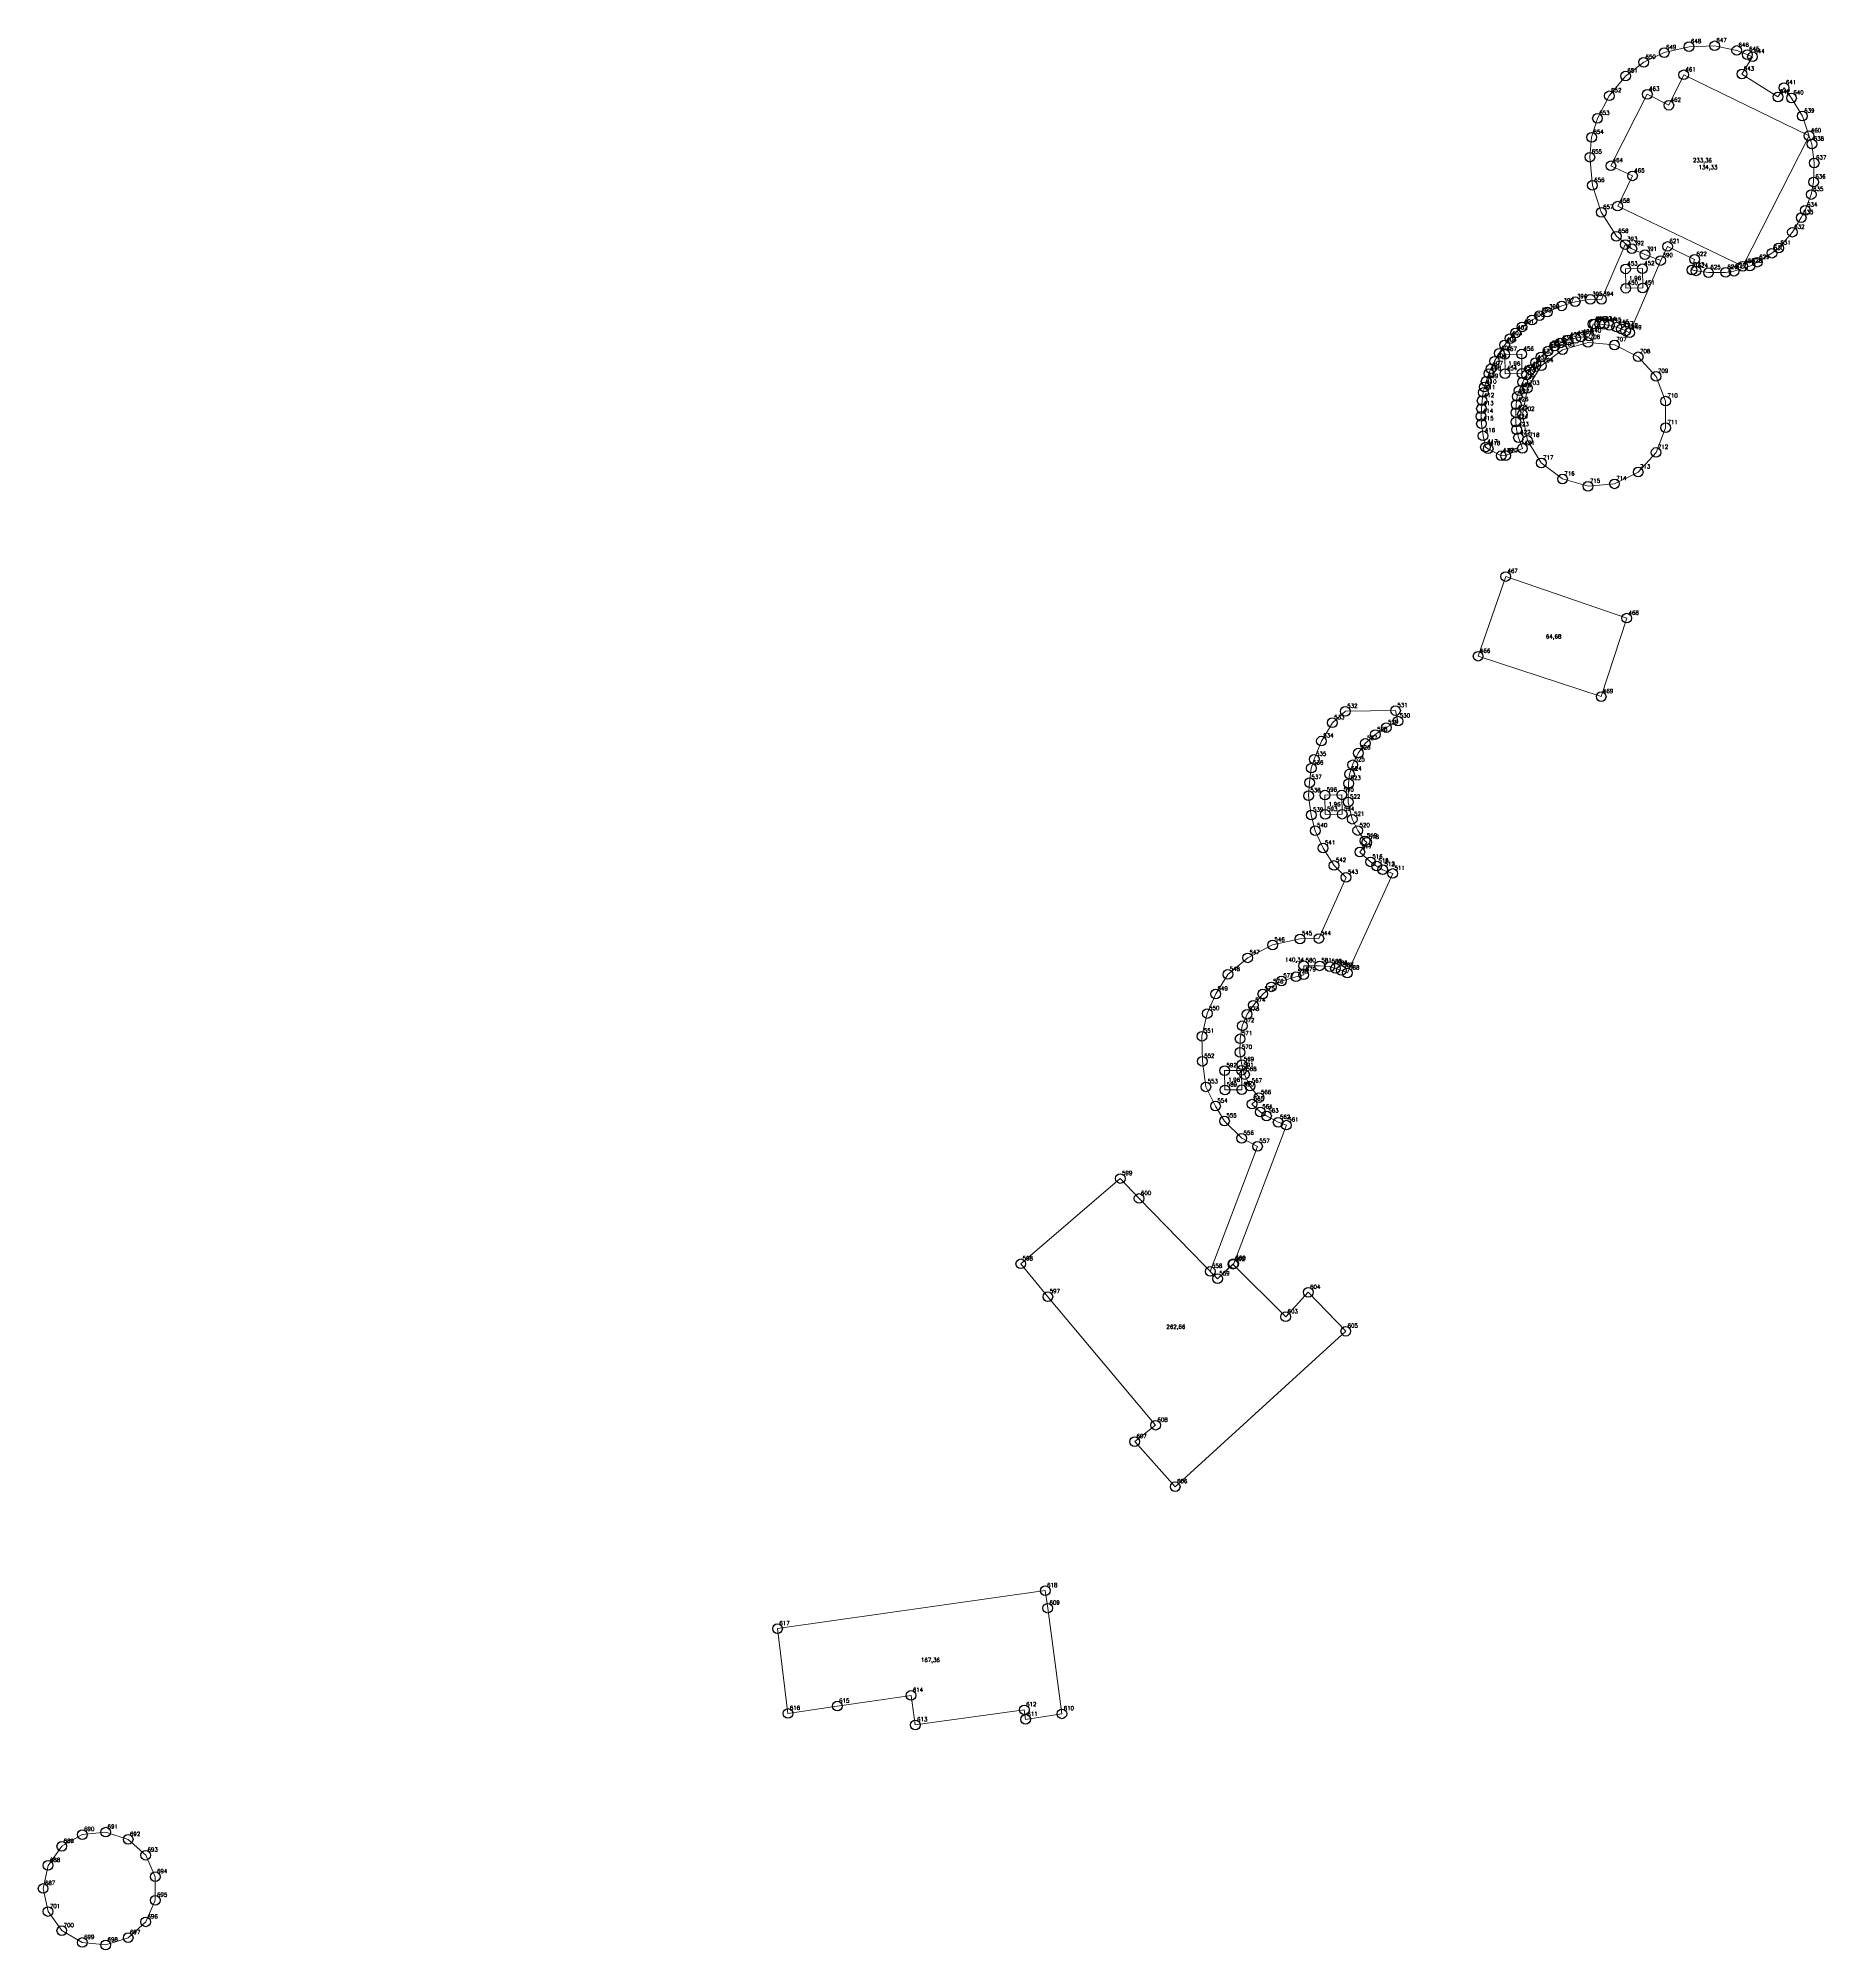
# Model space of a CAD drawing. Extents: x 1391590 to 1398287, y 355684 to 360776.
# Drawn here: x 1392114.5 to 1392253.2, y 355928.9 to 356077.2 of the extents above; entities that cross this region are included whole.
import ezdxf

# ---------------------------------------------------------------- set-up
doc = ezdxf.new("R2010")
doc.units = 0
doc.header["$PDMODE"] = 33
doc.header["$PDSIZE"] = 0.75
doc.layers.add('2 - окн федерального значения', color=7, linetype='Continuous')
doc.styles.get("Standard").update_dxf_attribs({"font": 'simplex.shx'})

msp = doc.modelspace()

# ---------------------------------------------------------------- linework, layer by layer
for p in [(1392232.8, 356053.06), (1392234.78, 356053.62), (1392236.83, 356053.43), (1392231.15, 356051.82), (1392238.67, 356052.51), (1392230.07, 356050.07), (1392240.06, 356050.99), (1392240.8, 356049.07), (1392229.69, 356048.04), (1392240.8, 356047.01), (1392230.07, 356046.02), (1392231.15, 356044.27), (1392240.06, 356045.09), (1392232.8, 356043.03), (1392236.83, 356042.65), (1392238.67, 356043.57), (1392234.78, 356042.46), (1392117.93, 355937.84), (1392119.75, 355938.03), (1392121.49, 355937.47), (1392116.34, 355936.93), (1392122.85, 355936.24), (1392115.27, 355935.45), (1392123.59, 355934.57), (1392114.89, 355933.66), (1392123.59, 355932.74), (1392115.27, 355931.87), (1392116.34, 355930.39), (1392121.49, 355929.84), (1392122.85, 355931.07), (1392117.93, 355929.47), (1392119.75, 355929.28)]:
    msp.add_point(p)
at = {"layer": '2 - окн федерального значения', "color": 7, "lineweight": 20}
for points in [[(1392239.19, 356060.44), (1392238.18, 356060.9), (1392236.98, 356061.86), (1392235.81, 356063.72), (1392235.12, 356065.81), (1392234.92, 356068), (1392235.06, 356069.54), (1392235.51, 356071.01), (1392236.43, 356072.76), (1392237.69, 356074.29), (1392239.1, 356075.36), (1392240.69, 356076.11), (1392242.62, 356076.57), (1392244.6, 356076.64), (1392246.32, 356076.28), (1392247.14, 356075.96), (1392247.54, 356075.79), (1392246.72, 356074.45), (1392249.52, 356072.67), (1392249.99, 356073.39), (1392250.57, 356072.59), (1392251.41, 356071.19), (1392252.15, 356069.02), (1392252.33, 356067.55), (1392252.28, 356066.07), (1392252.1, 356065.1), (1392251.64, 356063.88), (1392251.32, 356063.31), (1392250.64, 356062.18), (1392249.57, 356060.95), (1392249.05, 356060.55), (1392247.92, 356059.85), (1392247.34, 356059.55), (1392246.1, 356059.15), (1392245.45, 356059.06), (1392244.13, 356059.04), (1392243.16, 356059.18), (1392242.84, 356059.25), (1392243.05, 356060.07), (1392240.95, 356061.07), (1392240.42, 356059.98), (1392239.19, 356060.44)], [(1392237.08, 356064.2), (1392238.23, 356066.55), (1392236.55, 356067.33), (1392239.38, 356072.88), (1392241.05, 356072.03), (1392242.2, 356074.39), (1392251.93, 356069.66), (1392246.78, 356059.53), (1392237.08, 356064.2)], [(1392237.08, 356064.2), (1392238.23, 356066.55), (1392236.55, 356067.33), (1392239.38, 356072.88), (1392241.05, 356072.03), (1392242.2, 356074.39), (1392251.93, 356069.66), (1392246.78, 356059.53), (1392237.08, 356064.2)], [(1392240.42, 356059.98), (1392238, 356054.38), (1392237.7, 356054.52), (1392237.37, 356054.67), (1392237, 356054.81), (1392236.43, 356054.95), (1392236.03, 356055.02), (1392235.69, 356055.05), (1392235.3, 356055.06), (1392235.17, 356055.05), (1392234.86, 356054.12), (1392234.22, 356054.04), (1392233.81, 356053.95), (1392233.23, 356053.81), (1392232.62, 356053.58), (1392232.19, 356053.35), (1392231.66, 356052.95), (1392231.12, 356052.5), (1392230.71, 356052.05), (1392230.3, 356051.52), (1392230, 356051.1), (1392229.71, 356050.56), (1392229.43, 356049.89), (1392229.28, 356049.43), (1392229.21, 356048.8), (1392229.18, 356048.18), (1392229.18, 356047.45), (1392229.24, 356046.86), (1392229.38, 356046.24), (1392229.69, 356045.4), (1392228.38, 356044.84), (1392228.04, 356044.83), (1392227.03, 356045.38), (1392226.82, 356045.5), (1392226.63, 356046.38), (1392226.51, 356047.31), (1392226.48, 356047.89), (1392226.51, 356048.49), (1392226.56, 356049.1), (1392226.65, 356049.74), (1392226.74, 356050.16), (1392226.87, 356050.6), (1392227.09, 356051.21), (1392227.24, 356051.58), (1392227.52, 356052.17), (1392227.89, 356052.78), (1392228.31, 356053.43), (1392228.72, 356053.92), (1392229.15, 356054.36), (1392229.66, 356054.83), (1392230.43, 356055.36), (1392231.01, 356055.7), (1392231.62, 356055.99), (1392232.74, 356056.46), (1392233.78, 356056.78), (1392234.96, 356056.97), (1392235.82, 356056.96), (1392237.67, 356061.22), (1392238.18, 356060.9), (1392239.19, 356060.44), (1392240.42, 356059.98)], [(1392237.71, 356057.83), (1392237.69, 356059.33), (1392239, 356059.35), (1392239.02, 356057.85), (1392237.71, 356057.83)], [(1392229.69, 356048.04), (1392230.07, 356050.07), (1392231.15, 356051.82), (1392232.8, 356053.06), (1392234.78, 356053.62), (1392236.83, 356053.43), (1392238.67, 356052.51), (1392240.06, 356050.99), (1392240.8, 356049.07), (1392240.8, 356047.01), (1392240.06, 356045.09), (1392238.67, 356043.57), (1392236.83, 356042.65), (1392234.78, 356042.46), (1392232.8, 356043.03), (1392231.15, 356044.27), (1392230.07, 356046.02), (1392229.69, 356048.04)], [(1392229.69, 356048.04), (1392230.07, 356050.07), (1392231.15, 356051.82), (1392232.8, 356053.06), (1392234.78, 356053.62), (1392236.83, 356053.43), (1392238.67, 356052.51), (1392240.06, 356050.99), (1392240.8, 356049.07), (1392240.8, 356047.01), (1392240.06, 356045.09), (1392238.67, 356043.57), (1392236.83, 356042.65), (1392234.78, 356042.46), (1392232.8, 356043.03), (1392231.15, 356044.27), (1392230.07, 356046.02), (1392229.69, 356048.04)], [(1392229.69, 356048.04), (1392230.07, 356050.07), (1392231.15, 356051.82), (1392232.8, 356053.06), (1392234.78, 356053.62), (1392236.83, 356053.43), (1392238.67, 356052.51), (1392240.06, 356050.99), (1392240.8, 356049.07), (1392240.8, 356047.01), (1392240.06, 356045.09), (1392238.67, 356043.57), (1392236.83, 356042.65), (1392234.78, 356042.46), (1392232.8, 356043.03), (1392231.15, 356044.27), (1392230.07, 356046.02), (1392229.69, 356048.04)], [(1392228.34, 356051.2), (1392228.32, 356052.7), (1392229.63, 356052.72), (1392229.65, 356051.22), (1392228.34, 356051.2)], [(1392226.25, 356029.28), (1392228.39, 356035.46), (1392237.78, 356032.23), (1392235.8, 356026.14), (1392226.25, 356029.28)], [(1392219.62, 356012.42), (1392216.1, 356004.7), (1392215.64, 356004.89), (1392215.64, 356004.89), (1392215.18, 356005.05), (1392215.18, 356005.05), (1392214.74, 356005.18), (1392214.74, 356005.19), (1392213.95, 356005.25), (1392212.72, 356005.26), (1392212.72, 356004.56), (1392212.11, 356004.41), (1392210.99, 356004.07), (1392210.2, 356003.62), (1392209.54, 356003.06), (1392208.81, 356002.19), (1392208.32, 356001.49), (1392207.95, 356000.6), (1392207.78, 355999.59), (1392207.77, 355998.54), (1392207.92, 355997.58), (1392208.12, 355996.82), (1392208.54, 355995.92), (1392209.25, 355995.03), (1392208.7, 355994.52), (1392209.35, 355993.91), (1392209.83, 355993.6), (1392210.73, 355993.11), (1392211.37, 355992.89), (1392207.28, 355982.15), (1392206.03, 355980.97), (1392205.46, 355981.54), (1392209.13, 355991.24), (1392207.9, 355991.87), (1392206.57, 355993.21), (1392205.87, 355994.37), (1392205.12, 355995.86), (1392204.85, 355997.85), (1392204.82, 355999.79), (1392205.23, 356001.55), (1392205.89, 356003.07), (1392206.83, 356004.59), (1392208.37, 356005.87), (1392210.3, 356006.87), (1392212.43, 356007.34), (1392213.89, 356007.37), (1392216, 356012.11), (1392215.07, 356013.04), (1392214.22, 356014.39), (1392213.61, 356015.74), (1392213.3, 356016.95), (1392213.09, 356018.45), (1392213.17, 356019.47), (1392213.3, 356020.59), (1392213.53, 356021.28), (1392214.09, 356022.69), (1392214.94, 356024.12), (1392215.95, 356025), (1392219.84, 356025.06), (1392220.03, 356024.24), (1392219.12, 356023.74), (1392218.27, 356023.2), (1392217.49, 356022.51), (1392216.95, 356021.76), (1392216.51, 356020.85), (1392216.27, 356020.13), (1392216.2, 356019.4), (1392216.17, 356017.96), (1392216.48, 356016.63), (1392216.91, 356015.75), (1392217.47, 356014.95), (1392217.61, 356014.83), (1392217.07, 356014.08), (1392217.9, 356013.32), (1392218.37, 356012.99), (1392218.37, 356012.99), (1392218.85, 356012.72), (1392218.84, 356012.71), (1392219.62, 356012.42)], [(1392214.39, 356017), (1392214.36, 356018.5), (1392215.67, 356018.52), (1392215.7, 356017.02), (1392214.39, 356017)], [(1392206.6, 355995.62), (1392206.58, 355997.12), (1392207.89, 355997.14), (1392207.91, 355995.64), (1392206.6, 355995.62)], [(1392192.86, 355979.58), (1392190.76, 355982.13), (1392198.48, 355988.75), (1392199.94, 355987.2), (1392206.03, 355980.97), (1392207.22, 355982.1), (1392211.32, 355978.02), (1392213.07, 355979.92), (1392215.98, 355976.9), (1392202.74, 355964.83), (1392199.6, 355968.33), (1392201.22, 355969.61), (1392192.86, 355979.58)], [(1392192.85, 355955.41), (1392193.95, 355947.21), (1392191.13, 355946.78), (1392191.03, 355947.52), (1392182.57, 355946.35), (1392182.24, 355948.64), (1392176.52, 355947.81), (1392172.69, 355947.24), (1392171.88, 355953.82), (1392192.66, 355956.77), (1392192.85, 355955.41)], [(1392114.89, 355933.66), (1392115.27, 355935.45), (1392116.34, 355936.93), (1392117.93, 355937.84), (1392119.75, 355938.03), (1392121.49, 355937.47), (1392122.85, 355936.24), (1392123.59, 355934.57), (1392123.59, 355932.74), (1392122.85, 355931.07), (1392121.49, 355929.84), (1392119.75, 355929.28), (1392117.93, 355929.47), (1392116.34, 355930.39), (1392115.27, 355931.87), (1392114.89, 355933.66)]]:
    msp.add_lwpolyline(points, close=True, dxfattribs=at)
at = {"layer": '2 - окн федерального значения'}
for p in [(1392244.6, 356076.64), (1392239.1, 356075.36), (1392240.69, 356076.11), (1392242.62, 356076.57), (1392246.32, 356076.28), (1392247.14, 356075.96), (1392247.54, 356075.79), (1392237.69, 356074.29), (1392242.2, 356074.39), (1392246.72, 356074.45), (1392236.43, 356072.76), (1392239.38, 356072.88), (1392249.52, 356072.67), (1392249.99, 356073.39), (1392250.57, 356072.59), (1392235.51, 356071.01), (1392241.05, 356072.03), (1392251.41, 356071.19), (1392235.06, 356069.54), (1392251.93, 356069.66), (1392234.92, 356068), (1392252.15, 356069.02), (1392236.55, 356067.33), (1392238.23, 356066.55), (1392252.33, 356067.55), (1392235.12, 356065.81), (1392252.1, 356065.1), (1392252.28, 356066.07), (1392235.81, 356063.72), (1392237.08, 356064.2), (1392251.32, 356063.31), (1392251.64, 356063.88), (1392236.98, 356061.86), (1392250.64, 356062.18), (1392237.67, 356061.22), (1392238.18, 356060.9), (1392239.19, 356060.44), (1392240.95, 356061.07), (1392249.05, 356060.55), (1392249.57, 356060.95), (1392237.69, 356059.33), (1392239, 356059.35), (1392240.42, 356059.98), (1392242.84, 356059.25), (1392243.05, 356060.07), (1392243.16, 356059.18), (1392244.13, 356059.04), (1392245.45, 356059.06), (1392246.1, 356059.15), (1392246.78, 356059.53), (1392247.34, 356059.55), (1392247.92, 356059.85), (1392237.71, 356057.83), (1392239.02, 356057.85), (1392231.62, 356055.99), (1392232.74, 356056.46), (1392233.78, 356056.78), (1392234.96, 356056.97), (1392235.82, 356056.96), (1392229.15, 356054.36), (1392229.66, 356054.83), (1392230.43, 356055.36), (1392231.01, 356055.7), (1392235.17, 356055.05), (1392235.3, 356055.06), (1392235.69, 356055.05), (1392236.03, 356055.02), (1392236.43, 356054.95), (1392237, 356054.81), (1392237.37, 356054.67), (1392237.7, 356054.52), (1392238, 356054.38), (1392228.31, 356053.43), (1392228.72, 356053.92), (1392231.66, 356052.95), (1392232.19, 356053.35), (1392232.62, 356053.58), (1392233.23, 356053.81), (1392233.81, 356053.95), (1392234.22, 356054.04), (1392234.86, 356054.12), (1392227.24, 356051.58), (1392227.52, 356052.17), (1392227.89, 356052.78), (1392228.32, 356052.7), (1392229.63, 356052.72), (1392230.3, 356051.52), (1392230.71, 356052.05), (1392231.12, 356052.5), (1392226.74, 356050.16), (1392226.87, 356050.6), (1392227.09, 356051.21), (1392228.34, 356051.2), (1392229.43, 356049.89), (1392229.65, 356051.22), (1392229.71, 356050.56), (1392230, 356051.1), (1392226.51, 356048.49), (1392226.56, 356049.1), (1392226.65, 356049.74), (1392229.21, 356048.8), (1392229.28, 356049.43), (1392226.48, 356047.89), (1392226.51, 356047.31), (1392229.18, 356048.18), (1392229.18, 356047.45), (1392226.63, 356046.38), (1392226.82, 356045.5), (1392229.24, 356046.86), (1392229.38, 356046.24), (1392227.03, 356045.38), (1392228.04, 356044.83), (1392228.38, 356044.84), (1392229.69, 356045.4), (1392228.39, 356035.46), (1392237.78, 356032.23), (1392226.25, 356029.28), (1392215.95, 356025), (1392219.84, 356025.06), (1392235.8, 356026.14), (1392214.94, 356024.12), (1392218.27, 356023.2), (1392219.12, 356023.74), (1392220.03, 356024.24), (1392214.09, 356022.69), (1392216.95, 356021.76), (1392217.49, 356022.51), (1392213.3, 356020.59), (1392213.53, 356021.28), (1392216.51, 356020.85), (1392213.17, 356019.47), (1392216.2, 356019.4), (1392216.27, 356020.13), (1392213.09, 356018.45), (1392214.36, 356018.5), (1392215.67, 356018.52), (1392216.17, 356017.96), (1392213.3, 356016.95), (1392214.39, 356017), (1392215.7, 356017.02), (1392216.48, 356016.63), (1392213.61, 356015.74), (1392214.22, 356014.39), (1392216.91, 356015.75), (1392217.47, 356014.95), (1392217.61, 356014.83), (1392215.07, 356013.04), (1392217.07, 356014.08), (1392217.9, 356013.32), (1392218.37, 356012.99), (1392218.37, 356012.99), (1392216, 356012.11), (1392218.85, 356012.72), (1392218.84, 356012.71), (1392219.62, 356012.42), (1392210.3, 356006.87), (1392212.43, 356007.34), (1392213.89, 356007.37), (1392208.37, 356005.87), (1392206.83, 356004.59), (1392210.99, 356004.07), (1392212.11, 356004.41), (1392212.72, 356005.26), (1392212.72, 356004.56), (1392213.95, 356005.25), (1392214.74, 356005.19), (1392214.74, 356005.18), (1392215.18, 356005.05), (1392215.18, 356005.05), (1392215.64, 356004.89), (1392215.64, 356004.89), (1392216.1, 356004.7), (1392205.89, 356003.07), (1392209.54, 356003.06), (1392210.2, 356003.62), (1392205.23, 356001.55), (1392208.32, 356001.49), (1392208.81, 356002.19), (1392204.82, 355999.79), (1392207.78, 355999.59), (1392207.95, 356000.6), (1392207.77, 355998.54), (1392204.85, 355997.85), (1392206.58, 355997.12), (1392207.89, 355997.14), (1392207.92, 355997.58), (1392208.12, 355996.82), (1392205.12, 355995.86), (1392206.6, 355995.62), (1392207.91, 355995.64), (1392208.54, 355995.92), (1392209.25, 355995.03), (1392205.87, 355994.37), (1392208.7, 355994.52), (1392209.35, 355993.91), (1392209.83, 355993.6), (1392206.57, 355993.21), (1392210.73, 355993.11), (1392211.37, 355992.89), (1392207.9, 355991.87), (1392209.13, 355991.24), (1392198.48, 355988.75), (1392199.94, 355987.2), (1392190.76, 355982.13), (1392207.22, 355982.1), (1392207.28, 355982.15), (1392205.46, 355981.54), (1392206.03, 355980.97), (1392192.86, 355979.58), (1392213.07, 355979.92), (1392211.32, 355978.02), (1392215.98, 355976.9), (1392199.6, 355968.33), (1392201.22, 355969.61), (1392202.74, 355964.83), (1392192.66, 355956.77), (1392192.85, 355955.41), (1392171.88, 355953.82), (1392176.52, 355947.81), (1392182.24, 355948.64), (1392172.69, 355947.24), (1392182.57, 355946.35), (1392191.03, 355947.52), (1392191.13, 355946.78), (1392193.95, 355947.21)]:
    msp.add_point(p, dxfattribs=at)

# ---------------------------------------------------------------- texts
at = {"color": 7}
for s, p in [('705', (1392232.94, 356053.33)), ('706', (1392234.92, 356053.9)), ('707', (1392236.97, 356053.71)), ('704', (1392231.29, 356052.09)), ('708', (1392238.81, 356052.79)), ('703', (1392230.21, 356050.34)), ('709', (1392240.2, 356051.27)), ('710', (1392240.94, 356049.35)), ('702', (1392229.83, 356048.32)), ('711', (1392240.94, 356047.29)), ('718', (1392230.21, 356046.29)), ('717', (1392231.29, 356044.54)), ('712', (1392240.2, 356045.37)), ('716', (1392232.94, 356043.3)), ('715', (1392234.92, 356042.74)), ('714', (1392236.97, 356042.93)), ('713', (1392238.81, 356043.85)), ('690', (1392118.07, 355938.12)), ('691', (1392119.89, 355938.31)), ('692', (1392121.63, 355937.74)), ('689', (1392116.48, 355937.2)), ('693', (1392122.99, 355936.52)), ('688', (1392115.41, 355935.72)), ('694', (1392123.73, 355934.85)), ('687', (1392115.03, 355933.93)), ('695', (1392123.73, 355933.02)), ('701', (1392115.41, 355932.14)), ('696', (1392122.99, 355931.34)), ('700', (1392116.48, 355930.66)), ('697', (1392121.63, 355930.12)), ('699', (1392118.07, 355929.74)), ('698', (1392119.89, 355929.55))]:
    msp.add_text(s, height=0.311, dxfattribs=at).set_placement(p)
at = {"layer": '2 - окн федерального значения', "color": 7}
for s, p in [('648', (1392242.76, 356076.85)), ('647', (1392244.74, 356076.92)), ('650', (1392239.24, 356075.64)), ('649', (1392240.83, 356076.39)), ('646', (1392246.46, 356076.56)), ('645', (1392247.28, 356076.24)), ('644', (1392247.68, 356076.06)), ('651', (1392237.83, 356074.57)), ('461', (1392242.34, 356074.66)), ('643', (1392246.86, 356074.72)), ('652', (1392236.57, 356073.04)), ('463', (1392239.52, 356073.16)), ('462', (1392241.19, 356072.3)), ('642', (1392249.66, 356072.94)), ('641', (1392250.13, 356073.66)), ('640', (1392250.71, 356072.87)), ('653', (1392235.65, 356071.29)), ('639', (1392251.55, 356071.46)), ('654', (1392235.2, 356069.81)), ('460', (1392252.07, 356069.93)), ('638', (1392252.29, 356069.29)), ('655', (1392235.06, 356068.28)), ('637', (1392252.47, 356067.83)), ('464', (1392236.69, 356067.61)), ('465', (1392238.37, 356066.82)), ('233,36', (1392242.92, 356067.6)), ('134,33', (1392243.35, 356067.06)), ('134,33', (1392243.35, 356067.06)), ('636', (1392252.42, 356066.35)), ('656', (1392235.26, 356066.08)), ('635', (1392252.24, 356065.38)), ('657', (1392235.95, 356063.99)), ('458', (1392237.22, 356064.47)), ('633', (1392251.46, 356063.58)), ('634', (1392251.78, 356064.16)), ('658', (1392237.12, 356062.13)), ('632', (1392250.78, 356062.45)), ('393', (1392237.81, 356061.5)), ('392', (1392238.32, 356061.18)), ('391', (1392239.33, 356060.72)), ('621', (1392241.09, 356061.34)), ('622', (1392243.19, 356060.34)), ('630', (1392249.19, 356060.82)), ('631', (1392249.71, 356061.22)), ('453', (1392237.83, 356059.6)), ('452', (1392239.14, 356059.62)), ('390', (1392240.56, 356060.25)), ('623', (1392242.98, 356059.52)), ('624', (1392243.3, 356059.45)), ('625', (1392244.27, 356059.32)), ('626', (1392245.59, 356059.34)), ('627', (1392246.24, 356059.43)), ('459', (1392246.92, 356059.81)), ('628', (1392247.48, 356059.83)), ('629', (1392248.06, 356060.12)), ('450', (1392237.85, 356058.1)), ('1,96', (1392237.96, 356058.46)), ('451', (1392239.16, 356058.12)), ('399', (1392231.15, 356055.97)), ('398', (1392231.76, 356056.26)), ('397', (1392232.88, 356056.73)), ('396', (1392233.92, 356057.05)), ('395', (1392235.1, 356057.24)), ('394', (1392235.96, 356057.23)), ('402', (1392229.29, 356054.63)), ('401', (1392229.8, 356055.1)), ('400', (1392230.57, 356055.63)), ('441', (1392235.31, 356055.32)), ('442', (1392235.44, 356055.33)), ('443', (1392235.83, 356055.33)), ('444', (1392236.17, 356055.3)), ('445', (1392236.57, 356055.23)), ('446', (1392237.14, 356055.08)), ('447', (1392237.51, 356054.95)), ('448', (1392237.84, 356054.79)), ('449', (1392238.14, 356054.65)), ('405', (1392228.03, 356053.05)), ('404', (1392228.45, 356053.7)), ('457', (1392228.46, 356052.97)), ('403', (1392228.86, 356054.19)), ('456', (1392229.77, 356052.99)), ('434', (1392231.8, 356053.22)), ('58,31', (1392231.98, 356053.43)), ('435', (1392232.33, 356053.63)), ('436', (1392232.76, 356053.85)), ('437', (1392233.37, 356054.09)), ('438', (1392233.95, 356054.22)), ('439', (1392234.36, 356054.32)), ('440', (1392235, 356054.4)), ('408', (1392227.23, 356051.48)), ('407', (1392227.38, 356051.86)), ('406', (1392227.66, 356052.44)), ('454', (1392228.48, 356051.47)), ('1,96', (1392228.59, 356051.83)), ('455', (1392229.79, 356051.49)), ('431', (1392230.44, 356051.8)), ('432', (1392230.85, 356052.32)), ('433', (1392231.26, 356052.78)), ('411', (1392226.79, 356050.01)), ('410', (1392226.88, 356050.43)), ('409', (1392227.01, 356050.87)), ('428', (1392229.57, 356050.17)), ('429', (1392229.85, 356050.83)), ('430', (1392230.14, 356051.37)), ('413', (1392226.65, 356048.76)), ('412', (1392226.7, 356049.38)), ('426', (1392229.35, 356049.07)), ('427', (1392229.42, 356049.7)), ('414', (1392226.62, 356048.17)), ('415', (1392226.65, 356047.58)), ('425', (1392229.32, 356048.45)), ('424', (1392229.32, 356047.72)), ('423', (1392229.38, 356047.13)), ('416', (1392226.77, 356046.66)), ('417', (1392226.96, 356045.78)), ('418', (1392227.17, 356045.66)), ('422', (1392229.52, 356046.51)), ('421', (1392229.83, 356045.68)), ('419', (1392228.18, 356045.1)), ('420', (1392228.52, 356045.11)), ('467', (1392228.53, 356035.74)), ('468', (1392237.92, 356032.5)), ('466', (1392226.39, 356029.55)), ('64,68', (1392231.51, 356030.65)), ('469', (1392235.94, 356026.42)), ('532', (1392216.09, 356025.27)), ('531', (1392219.98, 356025.33)), ('533', (1392215.08, 356024.39)), ('528', (1392218.41, 356023.47)), ('529', (1392219.26, 356024.01)), ('530', (1392220.17, 356024.52)), ('534', (1392214.23, 356022.97)), ('526', (1392217.09, 356022.04)), ('527', (1392217.63, 356022.79)), ('536', (1392213.44, 356020.87)), ('535', (1392213.67, 356021.55)), ('524', (1392216.41, 356020.4)), ('525', (1392216.65, 356021.12)), ('537', (1392213.31, 356019.75)), ('523', (1392216.34, 356019.68)), ('538', (1392213.23, 356018.73)), ('596', (1392214.5, 356018.77)), ('1,96', (1392214.64, 356017.63)), ('595', (1392215.81, 356018.79)), ('522', (1392216.31, 356018.23)), ('539', (1392213.44, 356017.22)), ('540', (1392213.75, 356016.01)), ('593', (1392214.53, 356017.27)), ('594', (1392215.84, 356017.29)), ('521', (1392216.62, 356016.9)), ('520', (1392217.05, 356016.02)), ('541', (1392214.36, 356014.66)), ('519', (1392217.61, 356015.22)), ('518', (1392217.75, 356015.11)), ('542', (1392215.21, 356013.31)), ('517', (1392217.21, 356014.35)), ('516', (1392218.04, 356013.59)), ('514', (1392218.51, 356013.26)), ('515', (1392218.51, 356013.27)), ('512', (1392218.98, 356012.99)), ('513', (1392218.99, 356013)), ('543', (1392216.14, 356012.39)), ('511', (1392219.76, 356012.7)), ('546', (1392210.44, 356007.15)), ('545', (1392212.57, 356007.62)), ('544', (1392214.03, 356007.64)), ('547', (1392208.51, 356006.15)), ('140,34', (1392211.27, 356005.57)), ('580', (1392212.86, 356005.53)), ('581', (1392214.09, 356005.53)), ('582', (1392214.88, 356005.46)), ('583', (1392214.88, 356005.45)), ('548', (1392206.97, 356004.86)), ('577', (1392211.13, 356004.35)), ('578', (1392212.25, 356004.68)), ('579', (1392212.86, 356004.83)), ('584', (1392215.32, 356005.32)), ('585', (1392215.32, 356005.32)), ('587', (1392215.78, 356005.17)), ('586', (1392215.78, 356005.16)), ('588', (1392216.24, 356004.97)), ('549', (1392206.03, 356003.34)), ('575', (1392209.68, 356003.34)), ('576', (1392210.34, 356003.9)), ('550', (1392205.37, 356001.82)), ('573', (1392208.46, 356001.76)), ('574', (1392208.95, 356002.46)), ('551', (1392204.96, 356000.07)), ('571', (1392207.92, 355999.87)), ('572', (1392208.09, 356000.88)), ('552', (1392204.99, 355998.12)), ('570', (1392207.91, 355998.81)), ('592', (1392206.72, 355997.39)), ('591', (1392208.03, 355997.41)), ('569', (1392208.06, 355997.86)), ('568', (1392208.26, 355997.1)), ('553', (1392205.26, 355996.14)), ('589', (1392206.74, 355995.89)), ('1,96', (1392206.85, 355996.25)), ('590', (1392208.05, 355995.91)), ('567', (1392208.68, 355996.19)), ('566', (1392209.39, 355995.3)), ('554', (1392206.01, 355994.64)), ('565', (1392208.84, 355994.79)), ('564', (1392209.49, 355994.19)), ('563', (1392209.97, 355993.87)), ('555', (1392206.71, 355993.49)), ('556', (1392208.04, 355992.15)), ('562', (1392210.87, 355993.38)), ('561', (1392211.51, 355993.17)), ('557', (1392209.27, 355991.52)), ('599', (1392198.62, 355989.02)), ('600', (1392200.08, 355987.47)), ('598', (1392190.9, 355982.4)), ('558', (1392205.6, 355981.82)), ('602', (1392207.36, 355982.37)), ('560', (1392207.42, 355982.43)), ('559', (1392206.17, 355981.24)), ('597', (1392193, 355979.86)), ('604', (1392213.21, 355980.19)), ('603', (1392211.46, 355978.29)), ('262,66', (1392202.06, 355977.09)), ('605', (1392216.12, 355977.18)), ('608', (1392201.36, 355969.88)), ('607', (1392199.74, 355968.61)), ('606', (1392202.88, 355965.11)), ('618', (1392192.8, 355957.05)), ('609', (1392192.99, 355955.69)), ('617', (1392172.02, 355954.1)), ('167,36', (1392183.01, 355951.24)), ('615', (1392176.66, 355948.08)), ('614', (1392182.38, 355948.92)), ('612', (1392191.17, 355947.8)), ('616', (1392172.83, 355947.52)), ('613', (1392182.71, 355946.63)), ('611', (1392191.27, 355947.05)), ('610', (1392194.09, 355947.49))]:
    msp.add_text(s, height=0.311, dxfattribs=at).set_placement(p)

doc.saveas('drawing.dxf')
